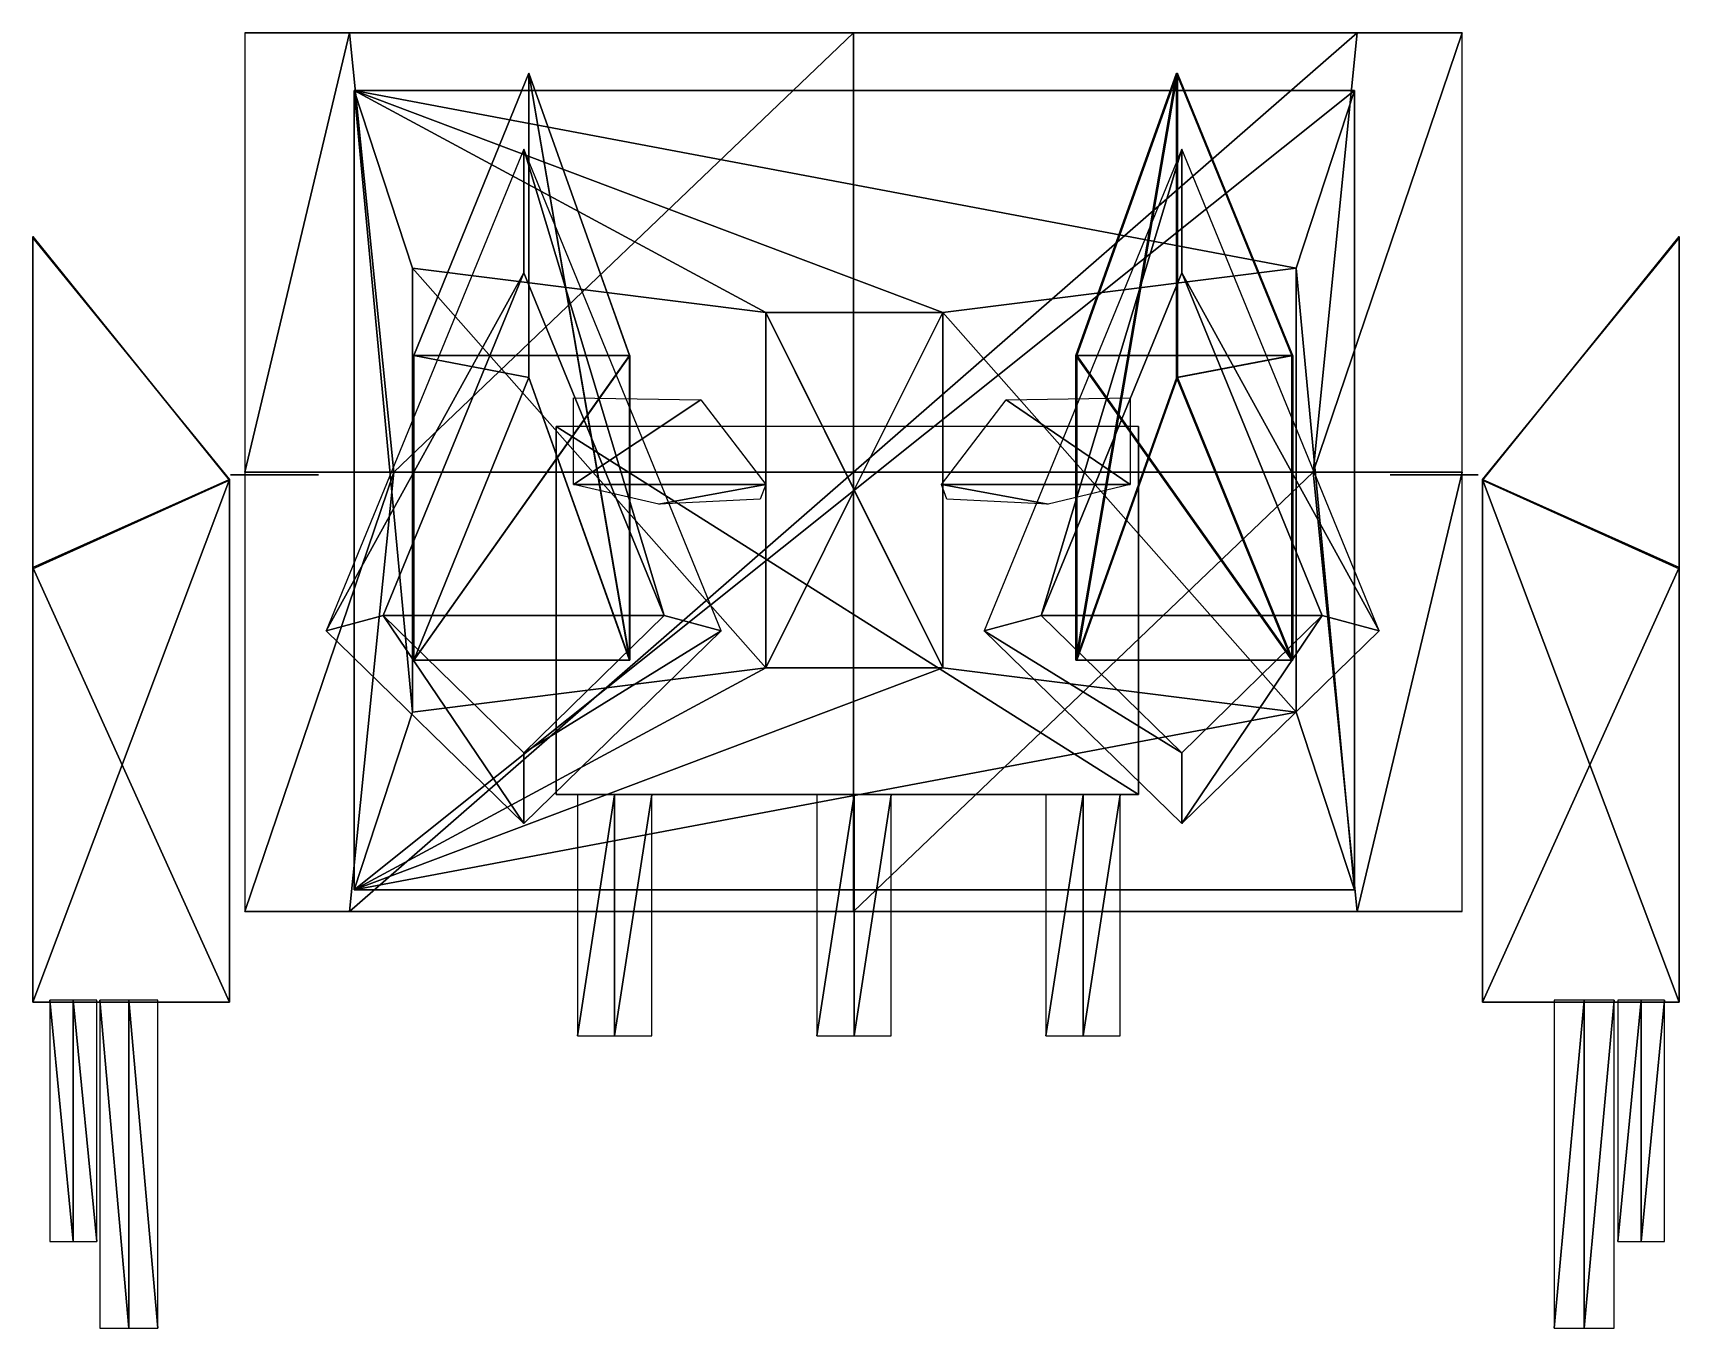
# Model space of a CAD drawing. Extents: x -321 to -58, y 1 to 208.
import ezdxf

# ---------------------------------------------------------------- set-up
doc = ezdxf.new("R2010")
doc.units = 0
doc.layers.add('BOT_BODY', color=1, linetype='CONTINUOUS')
doc.layers.add('TOP_BODY2', color=5, linetype='CONTINUOUS')

msp = doc.modelspace()

# ---------------------------------------------------------------- meshes
at = {"layer": 'BOT_BODY'}
mesh = msp.add_polyface(dxfattribs=at)
corners = [(-269.512146, 71.282684, -1.122833), (-110.212158, 71.282669, -1.122833), (-119.504654, 99.567154, -29.407104), (-175.790649, 106.638023, -36.478165), (-189.862167, 134.922272, -64.762405), (-203.933655, 106.638031, -36.478165), (-260.219666, 99.567162, -29.407104), (-269.512146, 198.622818, -1.122845), (-110.212158, 198.622803, -1.122845), (-119.504662, 170.338547, -29.40712), (-175.790649, 163.267487, -36.478188), (-189.862167, 134.983276, -64.762421), (-203.933655, 163.267487, -36.478188), (-260.219666, 170.338547, -29.40712), (-260.02533, 107.882523, -40.760963), (-225.64296, 107.882523, -40.760963), (-241.68808, 152.882523, -40.760963), (-260.02533, 156.382202, -160.68219), (-225.64296, 156.382202, -160.68219), (-241.68808, 201.382217, -160.68219), (-234.603638, 149.683594, -74.771133), (-234.603638, 135.867569, -42.613441), (-220.984116, 132.713348, -35.271873), (-204.861847, 133.526672, -37.164928), (-203.976013, 135.830795, -42.527893), (-214.314102, 149.316742, -73.917297), (-260.048157, 107.882484, -242.844086), (-225.665771, 107.882484, -242.844086), (-241.710892, 152.882523, -242.84407), (-260.048157, 156.382202, -161.964706), (-225.665771, 156.382202, -161.964706), (-241.710892, 201.382217, -161.964706), (-211.062927, 112.554657, -264.466675), (-242.522903, 81.856438, -264.466675), (-273.98291, 112.554649, -264.466675), (-242.522919, 189.30014, -264.466736), (-220.131409, 114.958992, -243.226807), (-242.522903, 93.109779, -243.226822), (-264.914368, 114.958992, -243.226807), (-242.522919, 169.582138, -243.226807), (-120.042549, 107.882523, -40.760963), (-154.424942, 107.882523, -40.760963), (-138.379822, 152.882523, -40.760963), (-120.042549, 156.382202, -160.68219), (-154.424942, 156.382202, -160.68219), (-138.379822, 201.382217, -160.68219), (-145.924438, 149.683594, -74.771103), (-145.924438, 135.867584, -42.613422), (-158.98494, 132.713364, -35.271854), (-175.107193, 133.526688, -37.164913), (-175.993027, 135.830811, -42.527874), (-165.654953, 149.316757, -73.917282), (-120.195938, 107.882484, -242.844086), (-154.578339, 107.882484, -242.844086), (-138.533218, 152.882523, -242.84407), (-120.195938, 156.382202, -161.964706), (-154.578339, 156.382202, -161.964706), (-138.533218, 201.382217, -161.964706), (-169.181168, 112.554642, -264.466675), (-137.721176, 81.856438, -264.466675), (-106.261147, 112.554649, -264.466675), (-137.721191, 189.300064, -264.466736), (-160.112549, 114.958969, -243.226807), (-137.721176, 93.109772, -243.226822), (-115.329689, 114.958984, -243.226807), (-137.721191, 169.582062, -243.226807)]
mesh.append_faces([[corners[k] for k in face] for face in [(16, 14, 15), (31, 29, 30), (41, 40, 42), (56, 55, 57)]])
mesh.append_faces([[corners[k] for k in face] for face in [(0, 8, 7), (1, 9, 8), (2, 10, 9), (3, 11, 10), (4, 12, 11), (5, 13, 12), (6, 7, 13), (7, 12, 13), (26, 30, 29), (27, 31, 30), (28, 29, 31), (36, 38, 37), (40, 44, 43), (41, 45, 44), (42, 43, 45), (50, 48, 49), (58, 63, 62), (59, 64, 63), (60, 65, 64), (61, 62, 65)]], dxfattribs={"vtx0": -1})
mesh.append_faces([[corners[k] for k in face] for face in [(5, 3, 0), (7, 10, 12)]], dxfattribs={"vtx0": -1, "vtx1": -1, "vtx2": -1})
mesh.append_faces([[corners[k] for k in face] for face in [(7, 9, 10), (21, 25, 24), (50, 47, 48)]], dxfattribs={"vtx0": -1, "vtx2": -1})
mesh.append_faces([[corners[k] for k in face] for face in [(6, 5, 0), (17, 18, 14), (18, 19, 15), (19, 17, 16), (23, 22, 24), (36, 37, 32), (37, 38, 33), (38, 39, 34), (39, 36, 35), (55, 56, 52), (56, 57, 53), (57, 55, 54), (63, 64, 62)]], dxfattribs={"vtx1": -1})
mesh.append_faces([[corners[k] for k in face] for face in [(3, 2, 0), (22, 21, 24), (50, 51, 47)]], dxfattribs={"vtx1": -1, "vtx2": -1})
mesh.append_faces([[corners[k] for k in face] for face in [(5, 4, 3), (2, 1, 0), (0, 1, 8), (1, 2, 9), (2, 3, 10), (3, 4, 11), (4, 5, 12), (5, 6, 13), (6, 0, 7), (10, 11, 12), (7, 8, 9), (18, 15, 14), (19, 16, 15), (17, 14, 16), (21, 20, 25), (26, 27, 30), (27, 28, 31), (28, 26, 29), (37, 33, 32), (38, 34, 33), (39, 35, 34), (36, 32, 35), (36, 39, 38), (40, 41, 44), (41, 42, 45), (42, 40, 43), (51, 46, 47), (56, 53, 52), (57, 54, 53), (55, 52, 54), (58, 59, 63), (59, 60, 64), (60, 61, 65), (61, 58, 62), (64, 65, 62)]], dxfattribs={"vtx2": -1})
at = {"layer": 'TOP_BODY2'}
mesh = msp.add_polyface(dxfattribs=at)
corners = [(-286.937134, 67.802582, -0.429063), (-270.24469, 67.802551, 54.303291), (-190, 67.802582, 31.371222), (-109.755325, 67.802536, 54.303291), (-93.062874, 67.802582, -0.429063), (-286.937134, 137.802582, -0.260178), (-263.229553, 137.802582, 75.517593), (-190, 137.802582, 54.594879), (-116.77047, 137.802567, 75.517593), (-93.062874, 137.802582, -0.260178), (-286.937134, 207.802582, -0.429076), (-270.24469, 207.802582, 54.303276), (-190, 207.802582, 31.37121), (-109.755325, 207.802567, 54.303276), (-93.062874, 207.802582, -0.429076), (-58.497314, 122.420837, -33.603394), (-58.497314, 175.37854, -75.479408), (-89.797302, 136.542908, -44.770332), (-58.497314, 122.420837, 72.023132), (-58.497314, 175.37854, 72.023132), (-89.797302, 136.542908, 86.866837), (-58.497314, 53.390907, -33.933838), (-58.497314, 53.390911, -75.435402), (-89.797302, 53.39093, -45.000916), (-58.497253, 122.626617, -33.93383), (-58.497284, 175.1073, -75.435379), (-89.797272, 136.621429, -45.000908), (-78.373955, 1.436638, -52.151005), (-73.612358, 1.436639, -42.627789), (-68.850739, 1.436638, -52.151012), (-78.373955, 53.705048, -52.151024), (-73.612358, 53.704994, -42.627792), (-68.850739, 53.705048, -52.151024), (-68.247787, 15.256843, -60.683842), (-64.542419, 15.256844, -53.273075), (-60.837006, 15.256843, -60.683842), (-68.247787, 53.674149, -60.6838), (-64.542419, 53.674149, -53.273087), (-60.837006, 53.674149, -60.6838), (-104.514381, 137.407883, 35.669815), (-95.768074, 137.407867, 9.445923), (-90.503761, 137.407898, 35.66983), (-90.503761, 137.407883, 9.445923), (-275.197754, 137.407883, 35.669815), (-283.944061, 137.407867, 9.445923), (-289.208374, 137.407898, 35.66983), (-289.208374, 137.407883, 9.445923), (-320.693359, 122.420799, -33.603409), (-320.693359, 175.378525, -75.479401), (-289.393372, 136.542908, -44.770348), (-320.693359, 122.420815, 72.02317), (-320.693359, 175.378555, 72.02317), (-289.393372, 136.542923, 86.866829), (-320.693359, 53.390877, -33.933815), (-320.693359, 53.390873, -75.435425), (-289.393372, 53.3909, -45.0009), (-320.69342, 122.626579, -33.933846), (-320.69339, 175.107285, -75.435371), (-289.393402, 136.621429, -45.0009), (-300.807159, 1.436638, -50.98724), (-305.42099, 1.436639, -41.759602), (-310.034821, 1.436638, -50.987247), (-300.807159, 53.705048, -50.987251), (-305.42099, 53.704994, -41.759605), (-310.034821, 53.705048, -50.987251), (-310.517578, 15.256843, -60.161587), (-314.265137, 15.256844, -52.66647), (-318.012726, 15.256843, -60.161587), (-310.517578, 53.674149, -60.161545), (-314.265137, 53.674149, -52.666473), (-318.012726, 53.674149, -60.161545), (-237.349457, 86.435997, 68.918213), (-144.610886, 86.435997, 68.918213), (-144.610886, 86.436005, 85.005508), (-237.349457, 86.436005, 85.005508), (-237.349457, 145.107437, 68.918213), (-144.610886, 145.107437, 68.918213), (-144.610886, 145.107437, 68.920303), (-237.349457, 145.107437, 68.920303), (-233.96109, 47.992954, 71.596642), (-228.036102, 47.992962, 83.446632), (-222.111084, 47.992954, 71.596642), (-233.96109, 86.410217, 71.596642), (-228.036102, 86.410225, 83.446632), (-222.111084, 86.410217, 71.596642), (-195.820908, 47.992954, 71.596642), (-189.89592, 47.992962, 83.446632), (-183.970901, 47.992954, 71.596642), (-195.820908, 86.410217, 71.596642), (-189.89592, 86.410225, 83.446632), (-183.970901, 86.410217, 71.596642), (-159.363373, 47.992954, 71.596642), (-153.438385, 47.992962, 83.446632), (-147.513367, 47.992954, 71.596642), (-159.363373, 86.410217, 71.596642), (-153.438385, 86.410225, 83.446632), (-147.513367, 86.410217, 71.596642)]
mesh.append_faces([[corners[k] for k in face] for face in [(18, 19, 20), (23, 22, 21), (52, 51, 50), (53, 54, 55)]])
mesh.append_faces([[corners[k] for k in face] for face in [(0, 6, 5), (1, 7, 6), (2, 8, 7), (3, 9, 8), (5, 11, 10), (6, 12, 11), (7, 13, 12), (8, 14, 13), (14, 12, 13), (15, 19, 18), (16, 20, 19), (17, 18, 20), (21, 25, 24), (22, 26, 25), (23, 24, 26), (27, 31, 30), (28, 32, 31), (33, 37, 36), (34, 38, 37), (43, 46, 44), (71, 73, 74), (72, 77, 73), (73, 78, 74), (74, 75, 71), (79, 83, 82), (80, 84, 83), (85, 89, 88), (86, 90, 89), (91, 95, 94), (92, 96, 95)]], dxfattribs={"vtx0": -1})
mesh.append_faces([[corners[k] for k in face] for face in [(2, 0, 4)]], dxfattribs={"vtx0": -1, "vtx2": -1})
mesh.append_faces([[corners[k] for k in face] for face in [(3, 2, 4), (40, 42, 39), (50, 51, 47), (51, 52, 48), (52, 50, 49), (56, 57, 53), (57, 58, 54), (58, 56, 55), (62, 63, 59), (63, 64, 60), (68, 69, 65), (69, 70, 66)]], dxfattribs={"vtx1": -1})
mesh.append_faces([[corners[k] for k in face] for face in [(14, 10, 12)]], dxfattribs={"vtx1": -1, "vtx2": -1})
mesh.append_faces([[corners[k] for k in face] for face in [(2, 1, 0), (0, 1, 6), (1, 2, 7), (2, 3, 8), (3, 4, 9), (5, 6, 11), (6, 7, 12), (7, 8, 13), (8, 9, 14), (10, 11, 12), (15, 16, 19), (16, 17, 20), (17, 15, 18), (21, 22, 25), (22, 23, 26), (23, 21, 24), (27, 28, 31), (28, 29, 32), (33, 34, 37), (34, 35, 38), (42, 41, 39), (43, 45, 46), (51, 48, 47), (52, 49, 48), (50, 47, 49), (57, 54, 53), (58, 55, 54), (56, 53, 55), (63, 60, 59), (64, 61, 60), (69, 66, 65), (70, 67, 66), (71, 72, 73), (72, 76, 77), (73, 77, 78), (74, 78, 75), (79, 80, 83), (80, 81, 84), (85, 86, 89), (86, 87, 90), (91, 92, 95), (92, 93, 96)]], dxfattribs={"vtx2": -1})

doc.saveas('drawing.dxf')
